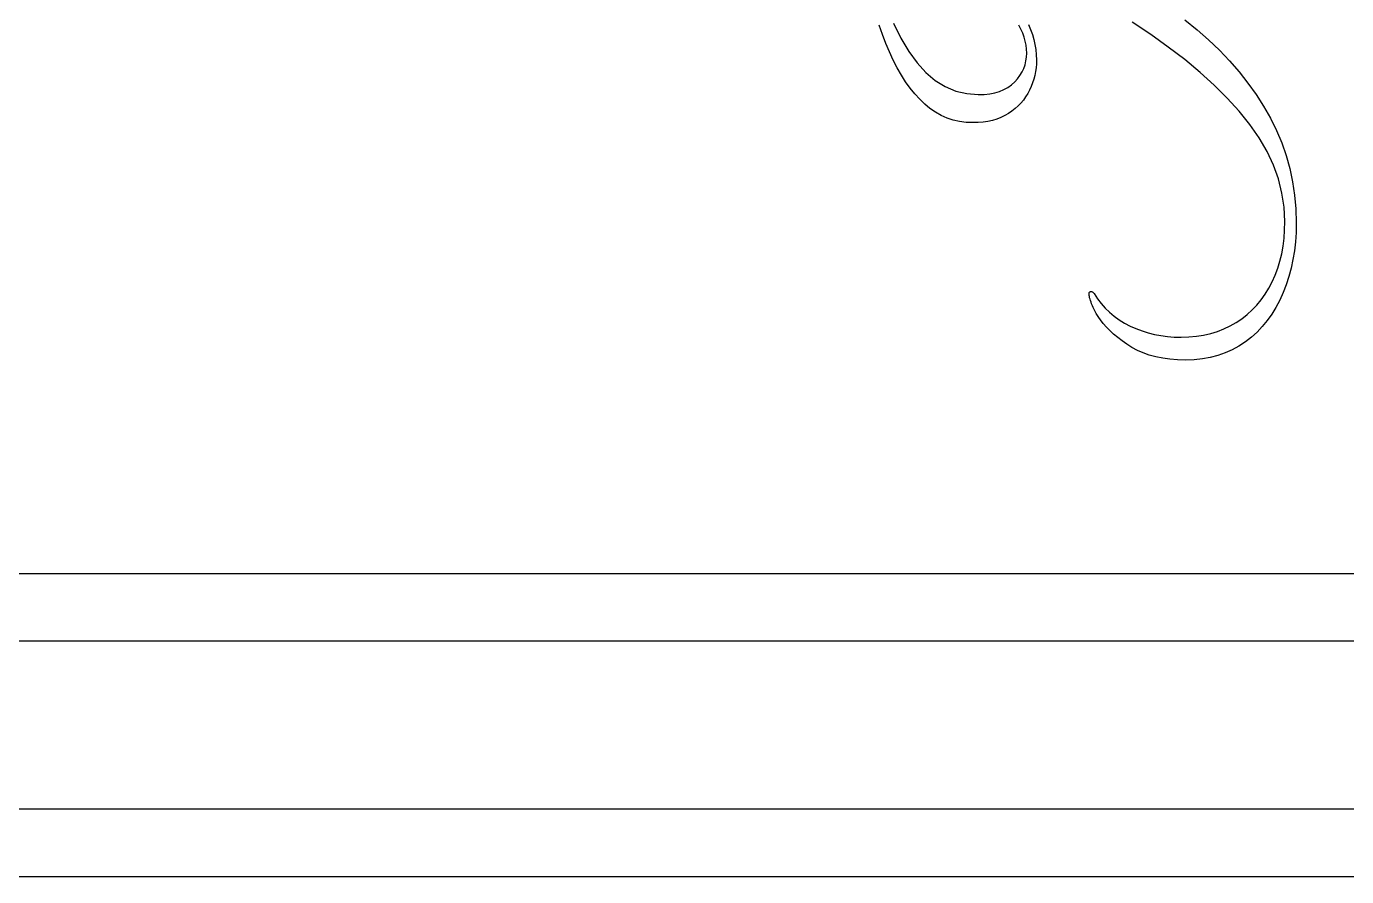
# Model space of a CAD drawing. Header units: millimetres. Extents: x 0 to 2440, y 0 to 1257.
# Drawn here: x 1171 to 1328, y 0 to 101.1 of the extents above; entities that cross this region are included whole.
import ezdxf

# ---------------------------------------------------------------- set-up
doc = ezdxf.new("R2010")
doc.units = ezdxf.units.MM
for name, color, linetype in [('CUT_OUTSIDE', 1, 'Continuous'), ('ENGRAVE_V', 2, 'Continuous'), ('SHEET', 8, 'Continuous')]:
    doc.layers.add(name, color=color, linetype=linetype)

msp = doc.modelspace()

# ---------------------------------------------------------------- linework, layer by layer
at = {"layer": 'CUT_OUTSIDE'}
msp.add_lwpolyline([(1857.966, 8), (217.995, 8)], dxfattribs=at)
at = {"layer": 'ENGRAVE_V'}
for points in [[(1290.139, 101.331), (1290.394, 100.738), (1290.611, 100.142), (1290.788, 99.542), (1290.925, 98.937), (1291.024, 98.33), (1291.083, 97.718), (1291.102, 97.103), (1291.089, 96.634), (1291.051, 96.171), (1290.987, 95.714), (1290.897, 95.263), (1290.781, 94.818), (1290.639, 94.379), (1290.472, 93.947), (1290.279, 93.52), (1290.06, 93.106), (1289.813, 92.711), (1289.539, 92.334), (1289.238, 91.977), (1288.91, 91.638), (1288.555, 91.319), (1288.172, 91.018), (1287.762, 90.736), (1287.325, 90.481), (1286.863, 90.26), (1286.375, 90.072), (1285.862, 89.919), (1285.322, 89.8), (1284.757, 89.715), (1284.166, 89.664), (1283.55, 89.647), (1282.74, 89.681), (1281.957, 89.785), (1281.2, 89.957), (1280.469, 90.198), (1279.766, 90.507), (1279.088, 90.886), (1278.437, 91.333), (1277.813, 91.85), (1277.212, 92.428), (1276.634, 93.063), (1276.078, 93.754), (1275.543, 94.5), (1275.031, 95.303), (1274.54, 96.162), (1274.072, 97.076), (1273.625, 98.047), (1273.197, 99.068), (1272.784, 100.135), (1272.386, 101.247)], [(1274.115, 101.456), (1274.98, 99.693), (1275.908, 98.121), (1276.899, 96.759), (1277.953, 95.607), (1279.071, 94.664), (1280.253, 93.93), (1281.498, 93.407), (1282.807, 93.092), (1284.179, 92.987), (1284.882, 93.011), (1285.539, 93.081), (1286.15, 93.199), (1286.715, 93.363), (1287.233, 93.574), (1287.706, 93.832), (1288.132, 94.137), (1288.512, 94.488), (1288.847, 94.87), (1289.137, 95.266), (1289.382, 95.675), (1289.583, 96.098), (1289.74, 96.535), (1289.851, 96.985), (1289.918, 97.448), (1289.94, 97.926), (1289.921, 98.398), (1289.865, 98.871), (1289.77, 99.345), (1289.638, 99.82), (1289.468, 100.295), (1289.26, 100.772), (1289.014, 101.249)], [(1308.759, 101.854), (1310.202, 100.685), (1311.572, 99.483), (1312.861, 98.249), (1314.071, 96.984), (1315.2, 95.687), (1316.25, 94.357), (1317.219, 92.997), (1318.108, 91.604), (1318.916, 90.179), (1319.637, 88.725), (1320.261, 87.241), (1320.79, 85.729), (1321.222, 84.188), (1321.558, 82.619), (1321.798, 81.02), (1321.942, 79.393), (1321.99, 77.737), (1321.99, 77.737), (1321.966, 76.601), (1321.894, 75.493), (1321.773, 74.414), (1321.603, 73.362), (1321.385, 72.338), (1321.119, 71.342), (1320.804, 70.374), (1320.441, 69.434), (1320.032, 68.532), (1319.579, 67.679), (1319.082, 66.874), (1318.541, 66.118), (1317.956, 65.41), (1317.328, 64.75), (1316.655, 64.139), (1315.939, 63.576), (1315.181, 63.071), (1314.386, 62.633), (1313.554, 62.263), (1312.683, 61.96), (1311.774, 61.725), (1310.828, 61.556), (1309.844, 61.455), (1308.822, 61.422), (1307.875, 61.445), (1306.972, 61.515), (1306.111, 61.633), (1305.294, 61.797), (1304.519, 62.008), (1303.788, 62.266), (1303.1, 62.571), (1302.455, 62.922), (1301.851, 63.302), (1301.286, 63.691), (1300.759, 64.089), (1300.271, 64.496), (1299.821, 64.912), (1299.41, 65.337), (1299.037, 65.771), (1298.703, 66.215), (1298.528, 66.466), (1298.366, 66.714), (1298.217, 66.957), (1298.08, 67.195), (1297.956, 67.429), (1297.845, 67.658), (1297.748, 67.883), (1297.662, 68.103), (1297.589, 68.311), (1297.525, 68.502), (1297.471, 68.675), (1297.426, 68.829), (1297.392, 68.965), (1297.367, 69.083), (1297.353, 69.183), (1297.348, 69.265), (1297.352, 69.333), (1297.363, 69.392), (1297.382, 69.442), (1297.408, 69.482), (1297.442, 69.514), (1297.484, 69.537), (1297.533, 69.551), (1297.59, 69.555), (1297.649, 69.551), (1297.705, 69.54), (1297.758, 69.521), (1297.808, 69.495), (1297.855, 69.461), (1297.898, 69.419), (1297.939, 69.37), (1297.977, 69.313), (1298.372, 68.702), (1298.806, 68.128), (1299.28, 67.592), (1299.793, 67.092), (1300.345, 66.629), (1300.936, 66.204), (1301.567, 65.815), (1302.238, 65.464), (1302.936, 65.152), (1303.651, 64.882), (1304.382, 64.653), (1305.13, 64.466), (1305.895, 64.32), (1306.677, 64.216), (1307.475, 64.154), (1308.289, 64.133), (1309.218, 64.16), (1310.115, 64.242), (1310.982, 64.378), (1311.817, 64.568), (1312.622, 64.814), (1313.395, 65.113), (1314.138, 65.467), (1314.849, 65.876), (1315.525, 66.333), (1316.161, 66.832), (1316.757, 67.373), (1317.312, 67.957), (1317.828, 68.584), (1318.303, 69.253), (1318.739, 69.964), (1319.134, 70.717), (1319.486, 71.507), (1319.791, 72.327), (1320.049, 73.177), (1320.26, 74.058), (1320.424, 74.968), (1320.541, 75.909), (1320.611, 76.881), (1320.635, 77.882), (1320.55, 79.591), (1320.296, 81.28), (1319.872, 82.95), (1319.279, 84.6), (1318.517, 86.23), (1317.585, 87.84), (1316.483, 89.431), (1315.213, 91.003), (1313.79, 92.557), (1312.235, 94.098), (1310.547, 95.625), (1308.725, 97.139), (1306.77, 98.639), (1304.682, 100.126), (1302.461, 101.598)], [(1829.989, 36), (218.23, 36)], [(1837.989, 28), (218.163, 28)]]:
    msp.add_lwpolyline(points, dxfattribs=at)
at = {"layer": 'SHEET'}
msp.add_lwpolyline([(0, 0), (2440, 0), (2440, 1220), (0, 1220)], close=True, dxfattribs=at)

doc.saveas('drawing.dxf')
